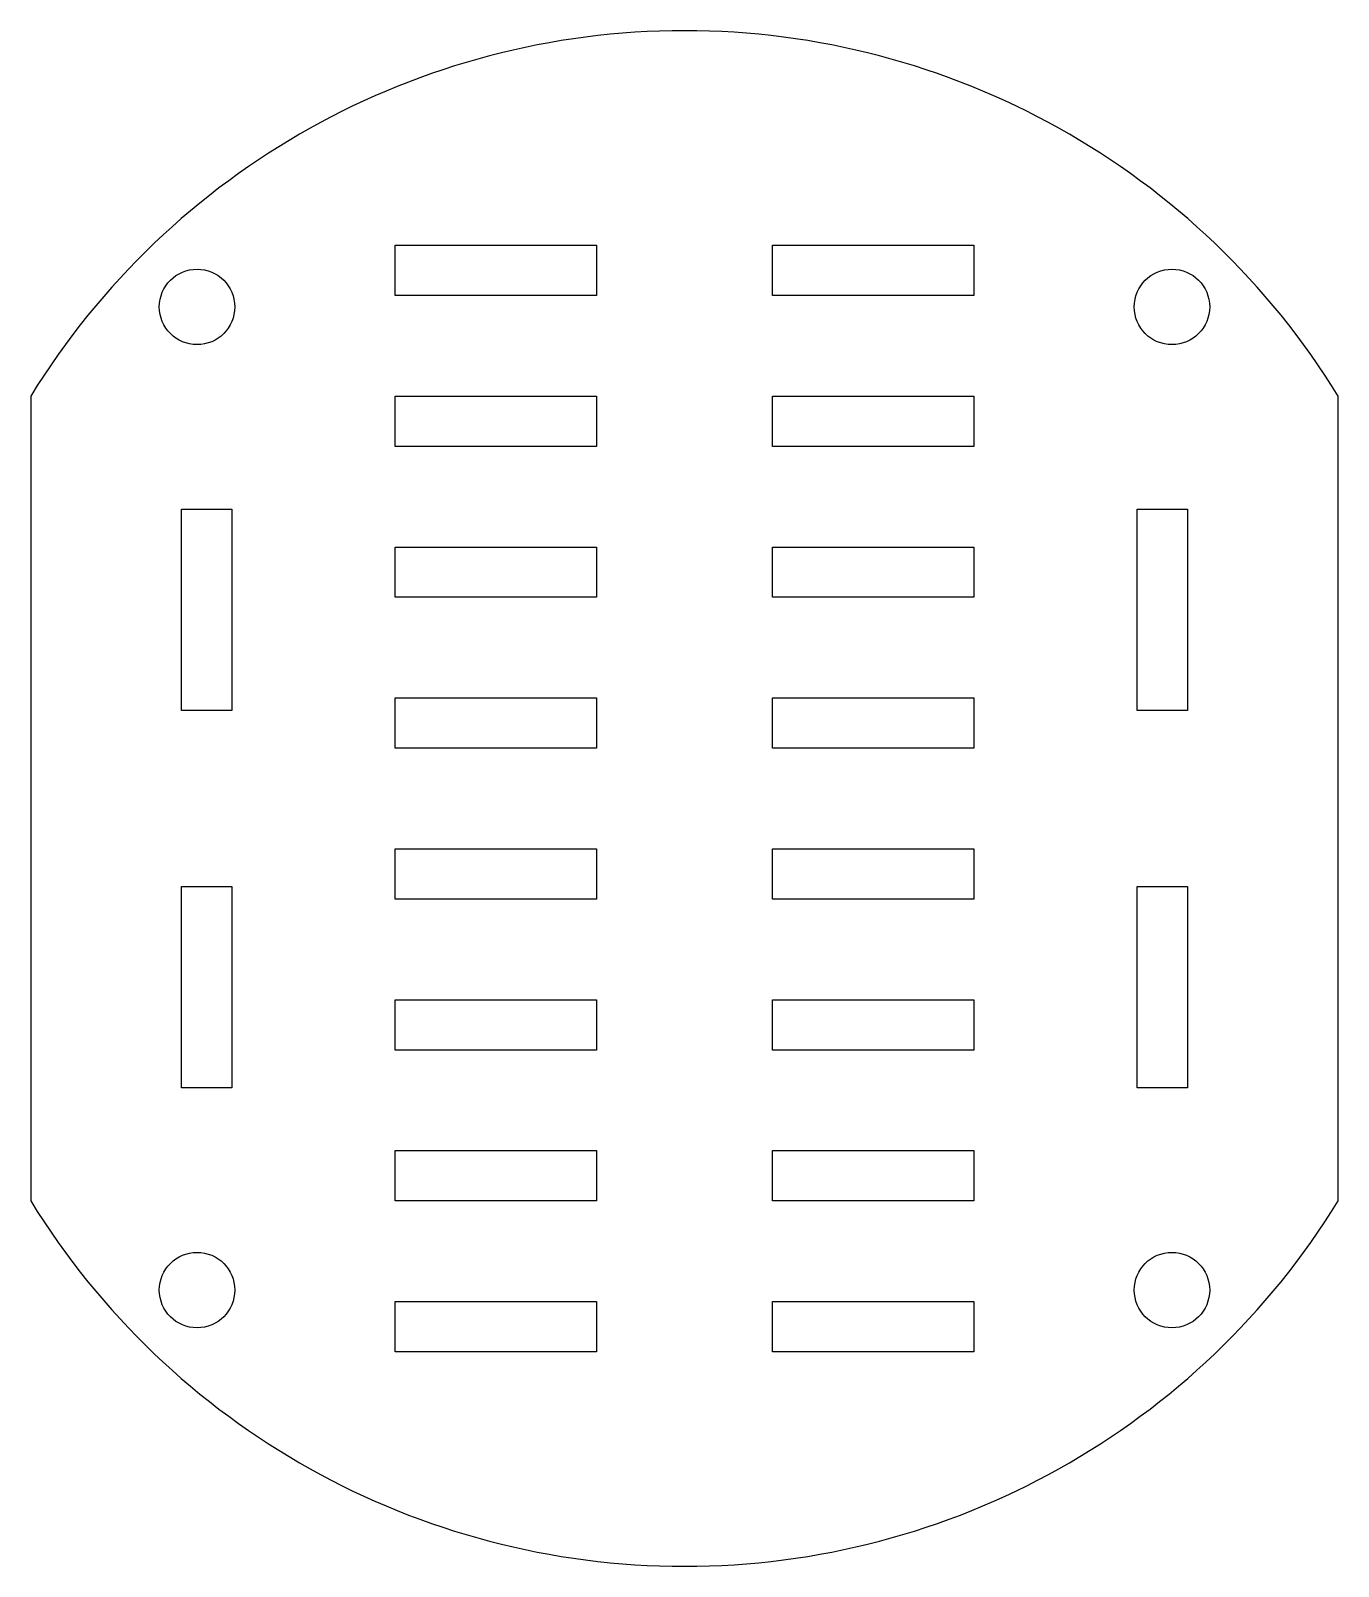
# Model space of a CAD drawing. Header units: millimetres. Extents: x -25.1 to 26.9, y -33.1 to 27.9.
import ezdxf

# ---------------------------------------------------------------- set-up
doc = ezdxf.new("R2010")
doc.units = ezdxf.units.MM

msp = doc.modelspace()

# ---------------------------------------------------------------- linework, layer by layer
msp.add_lwpolyline([(-25.127, 13.38), (-25.127, -18.62, 0.558795), (26.873, -18.62), (26.873, 13.38, 0.558795)], format="xyb", close=True)
for points in [[(-2.627, 19.38), (-2.627, 17.38), (-10.627, 17.38), (-10.627, 19.38)], [(12.373, 17.38), (4.373, 17.38), (4.373, 19.38), (12.373, 19.38)], [(-2.627, 11.38), (-10.627, 11.38), (-10.627, 13.38), (-2.627, 13.38)], [(12.373, 11.38), (4.373, 11.38), (4.373, 13.38), (12.373, 13.38)], [(-19.127, 8.88), (-17.127, 8.88), (-17.127, 0.88), (-19.127, 0.88)], [(18.873, 8.88), (20.873, 8.88), (20.873, 0.88), (18.873, 0.88)], [(-2.627, 5.38), (-10.627, 5.38), (-10.627, 7.38), (-2.627, 7.38)], [(12.373, 5.38), (4.373, 5.38), (4.373, 7.38), (12.373, 7.38)], [(-2.627, -0.62), (-10.627, -0.62), (-10.627, 1.38), (-2.627, 1.38)], [(12.373, -0.62), (4.373, -0.62), (4.373, 1.38), (12.373, 1.38)], [(-2.627, -6.62), (-10.627, -6.62), (-10.627, -4.62), (-2.627, -4.62)], [(12.373, -6.62), (4.373, -6.62), (4.373, -4.62), (12.373, -4.62)], [(-17.127, -6.12), (-17.127, -14.12), (-19.127, -14.12), (-19.127, -6.12)], [(20.873, -14.12), (18.873, -14.12), (18.873, -6.12), (20.873, -6.12)], [(-2.627, -10.62), (-2.627, -12.62), (-10.627, -12.62), (-10.627, -10.62)], [(12.373, -12.62), (4.373, -12.62), (4.373, -10.62), (12.373, -10.62)], [(-10.627, -16.62), (-2.627, -16.62), (-2.627, -18.62), (-10.627, -18.62)], [(12.373, -18.62), (4.373, -18.62), (4.373, -16.62), (12.373, -16.62)], [(-10.627, -22.62), (-2.627, -22.62), (-2.627, -24.62), (-10.627, -24.62)], [(12.373, -24.62), (4.373, -24.62), (4.373, -22.62), (12.373, -22.62)]]:
    msp.add_lwpolyline(points, close=True)
for centre in [(-18.512, 16.926), (20.259, 16.926), (-18.512, -22.165), (20.259, -22.165)]:
    msp.add_circle(centre, 1.5)

doc.saveas('drawing.dxf')
